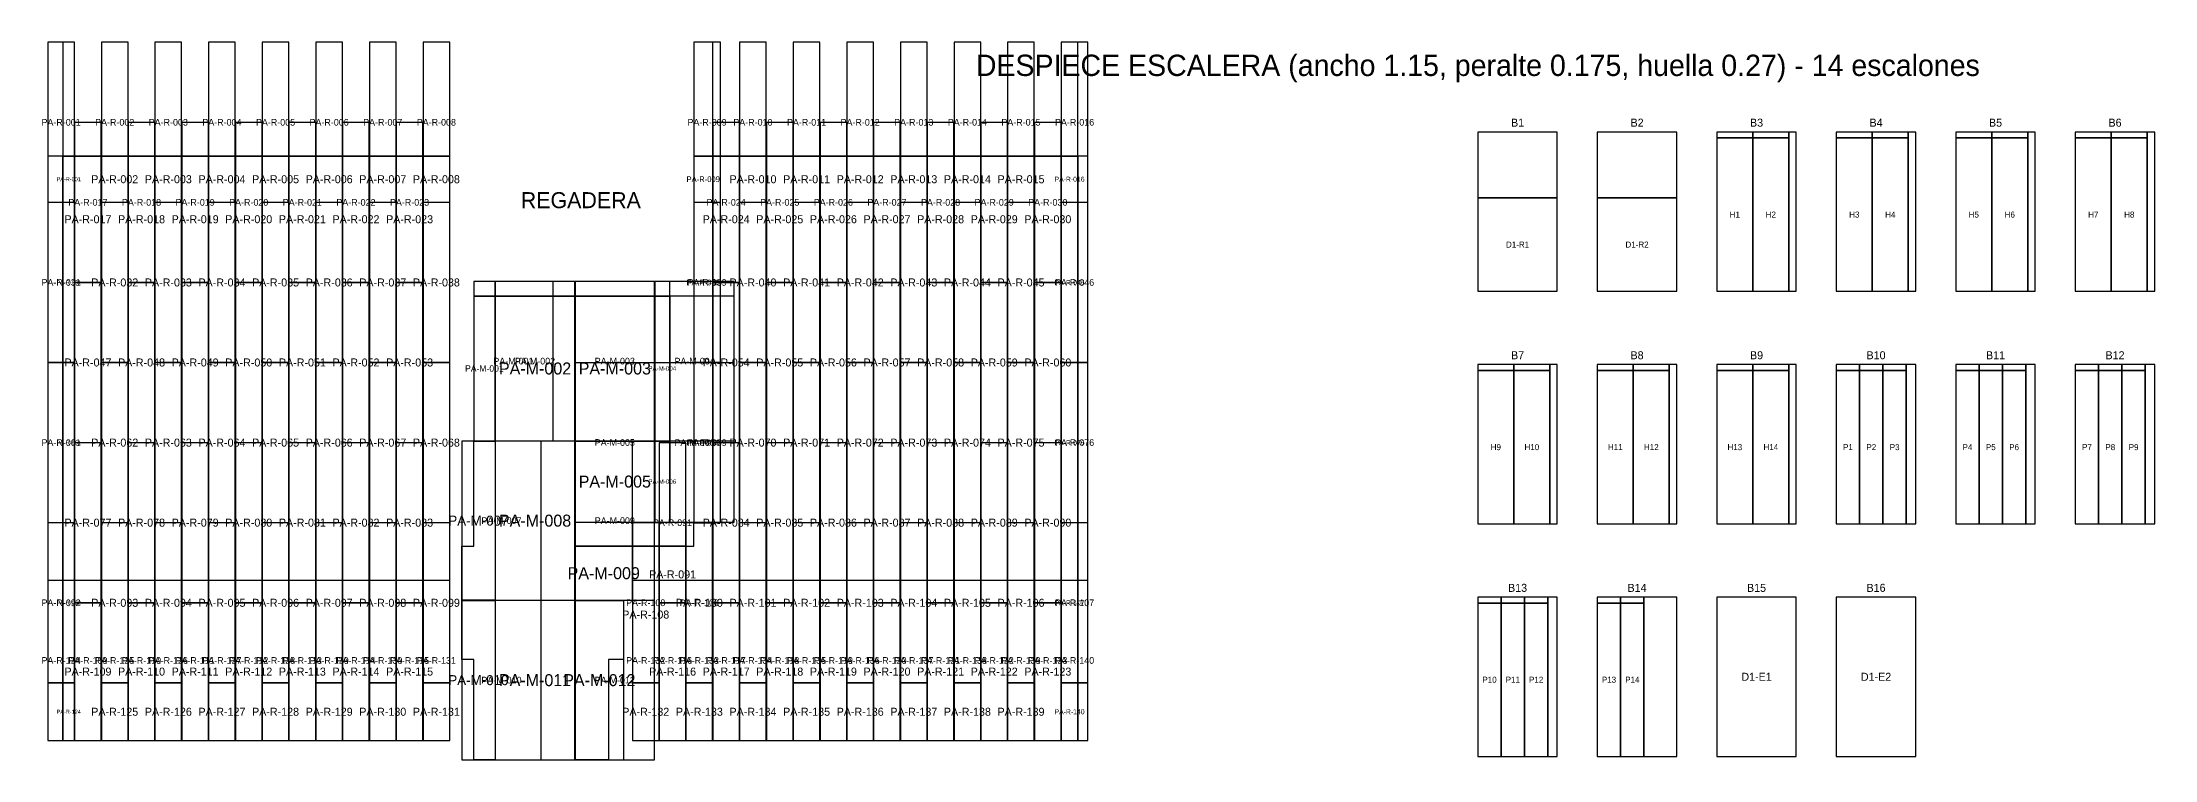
# Model space of a CAD drawing. Header units: metres. Extents: x 315 to 341.7, y -151.2 to -120.
# Drawn here: x 325.85 to 341.69, y -125.41 to -120.03 of the extents above; entities that cross this region are included whole.
import ezdxf
from ezdxf.enums import TextEntityAlignment as Align

# ---------------------------------------------------------------- set-up
doc = ezdxf.new("R2010")
doc.units = ezdxf.units.M
for name, color, linetype in [('CORTE-RECORTE', 3, 'Continuous'), ('CORTE-SOBRANTE', 2, 'Continuous'), ('CORTE-TEXTO', 5, 'Continuous'), ('CORTE-TILE', 7, 'Continuous'), ('ETIQUETAS', 7, 'Continuous'), ('PISO-MORET', 30, 'Continuous'), ('PISO-ROYAL-WALNUT', 4, 'Continuous'), ('REGADERA-MALLA-MURO', 1, 'Continuous'), ('SOBRANTES-MAPA', 6, 'Continuous'), ('SOBRANTES-RECORTE', 2, 'Continuous'), ('SOBRANTES-TEXTO', 6, 'Continuous')]:
    doc.layers.add(name, color=color, linetype=linetype)

msp = doc.modelspace()

# ---------------------------------------------------------------- linework, layer by layer
at = {"layer": 'CORTE-RECORTE'}
for points in [[(338.4085, -121.8929), (338.6785, -121.8929), (338.6785, -120.7429), (338.4085, -120.7429)], [(338.6785, -121.8929), (338.9485, -121.8929), (338.9485, -120.7429), (338.6785, -120.7429)], [(339.3045, -121.8929), (339.5745, -121.8929), (339.5745, -120.7429), (339.3045, -120.7429)], [(339.5745, -121.8929), (339.8445, -121.8929), (339.8445, -120.7429), (339.5745, -120.7429)], [(340.2005, -121.8929), (340.4705, -121.8929), (340.4705, -120.7429), (340.2005, -120.7429)], [(340.4705, -121.8929), (340.7405, -121.8929), (340.7405, -120.7429), (340.4705, -120.7429)], [(341.0965, -121.8929), (341.3665, -121.8929), (341.3665, -120.7429), (341.0965, -120.7429)], [(341.3665, -121.8929), (341.6365, -121.8929), (341.6365, -120.7429), (341.3665, -120.7429)], [(336.6165, -121.8929), (337.2125, -121.8929), (337.2125, -121.1929), (336.6165, -121.1929)], [(337.5125, -121.8929), (338.1085, -121.8929), (338.1085, -121.1929), (337.5125, -121.1929)], [(336.6165, -123.6369), (336.8865, -123.6369), (336.8865, -122.4869), (336.6165, -122.4869)], [(336.8865, -123.6369), (337.1565, -123.6369), (337.1565, -122.4869), (336.8865, -122.4869)], [(337.5125, -123.6369), (337.7825, -123.6369), (337.7825, -122.4869), (337.5125, -122.4869)], [(337.7825, -123.6369), (338.0525, -123.6369), (338.0525, -122.4869), (337.7825, -122.4869)], [(338.4085, -123.6369), (338.6785, -123.6369), (338.6785, -122.4869), (338.4085, -122.4869)], [(338.6785, -123.6369), (338.9485, -123.6369), (338.9485, -122.4869), (338.6785, -122.4869)], [(339.3045, -123.6369), (339.4795, -123.6369), (339.4795, -122.4869), (339.3045, -122.4869)], [(339.4795, -123.6369), (339.6545, -123.6369), (339.6545, -122.4869), (339.4795, -122.4869)], [(339.6545, -123.6369), (339.8295, -123.6369), (339.8295, -122.4869), (339.6545, -122.4869)], [(340.2005, -123.6369), (340.3755, -123.6369), (340.3755, -122.4869), (340.2005, -122.4869)], [(340.3755, -123.6369), (340.5505, -123.6369), (340.5505, -122.4869), (340.3755, -122.4869)], [(340.5505, -123.6369), (340.7255, -123.6369), (340.7255, -122.4869), (340.5505, -122.4869)], [(341.0965, -123.6369), (341.2715, -123.6369), (341.2715, -122.4869), (341.0965, -122.4869)], [(341.2715, -123.6369), (341.4465, -123.6369), (341.4465, -122.4869), (341.2715, -122.4869)], [(341.4465, -123.6369), (341.6215, -123.6369), (341.6215, -122.4869), (341.4465, -122.4869)], [(336.6165, -125.3809), (336.7915, -125.3809), (336.7915, -124.2309), (336.6165, -124.2309)], [(336.7915, -125.3809), (336.9665, -125.3809), (336.9665, -124.2309), (336.7915, -124.2309)], [(336.9665, -125.3809), (337.1415, -125.3809), (337.1415, -124.2309), (336.9665, -124.2309)], [(337.5125, -125.3809), (337.6875, -125.3809), (337.6875, -124.2309), (337.5125, -124.2309)], [(337.6875, -125.3809), (337.8625, -125.3809), (337.8625, -124.2309), (337.6875, -124.2309)]]:
    msp.add_lwpolyline(points, close=True, dxfattribs=at)
at = {"layer": 'CORTE-SOBRANTE'}
for points in [[(336.6165, -121.1929), (337.2125, -121.1929), (337.2125, -120.6989), (336.6165, -120.6989)], [(337.5125, -121.1929), (338.1085, -121.1929), (338.1085, -120.6989), (337.5125, -120.6989)], [(338.4085, -120.7429), (338.6785, -120.7429), (338.6785, -120.6989), (338.4085, -120.6989)], [(338.6785, -120.7429), (338.9485, -120.7429), (338.9485, -120.6989), (338.6785, -120.6989)], [(338.9485, -121.8929), (339.0045, -121.8929), (339.0045, -120.6989), (338.9485, -120.6989)], [(339.3045, -120.7429), (339.5745, -120.7429), (339.5745, -120.6989), (339.3045, -120.6989)], [(339.5745, -120.7429), (339.8445, -120.7429), (339.8445, -120.6989), (339.5745, -120.6989)], [(339.8445, -121.8929), (339.9005, -121.8929), (339.9005, -120.6989), (339.8445, -120.6989)], [(340.2005, -120.7429), (340.4705, -120.7429), (340.4705, -120.6989), (340.2005, -120.6989)], [(340.4705, -120.7429), (340.7405, -120.7429), (340.7405, -120.6989), (340.4705, -120.6989)], [(340.7405, -121.8929), (340.7965, -121.8929), (340.7965, -120.6989), (340.7405, -120.6989)], [(341.0965, -120.7429), (341.3665, -120.7429), (341.3665, -120.6989), (341.0965, -120.6989)], [(341.3665, -120.7429), (341.6365, -120.7429), (341.6365, -120.6989), (341.3665, -120.6989)], [(341.6365, -121.8929), (341.6925, -121.8929), (341.6925, -120.6989), (341.6365, -120.6989)], [(336.6165, -122.4869), (336.8865, -122.4869), (336.8865, -122.4429), (336.6165, -122.4429)], [(336.8865, -122.4869), (337.1565, -122.4869), (337.1565, -122.4429), (336.8865, -122.4429)], [(337.1565, -123.6369), (337.2125, -123.6369), (337.2125, -122.4429), (337.1565, -122.4429)], [(337.5125, -122.4869), (337.7825, -122.4869), (337.7825, -122.4429), (337.5125, -122.4429)], [(337.7825, -122.4869), (338.0525, -122.4869), (338.0525, -122.4429), (337.7825, -122.4429)], [(338.0525, -123.6369), (338.1085, -123.6369), (338.1085, -122.4429), (338.0525, -122.4429)], [(338.4085, -122.4869), (338.6785, -122.4869), (338.6785, -122.4429), (338.4085, -122.4429)], [(338.6785, -122.4869), (338.9485, -122.4869), (338.9485, -122.4429), (338.6785, -122.4429)], [(338.9485, -123.6369), (339.0045, -123.6369), (339.0045, -122.4429), (338.9485, -122.4429)], [(339.3045, -122.4869), (339.4795, -122.4869), (339.4795, -122.4429), (339.3045, -122.4429)], [(339.4795, -122.4869), (339.6545, -122.4869), (339.6545, -122.4429), (339.4795, -122.4429)], [(339.6545, -122.4869), (339.8295, -122.4869), (339.8295, -122.4429), (339.6545, -122.4429)], [(339.8295, -123.6369), (339.9005, -123.6369), (339.9005, -122.4429), (339.8295, -122.4429)], [(340.2005, -122.4869), (340.3755, -122.4869), (340.3755, -122.4429), (340.2005, -122.4429)], [(340.3755, -122.4869), (340.5505, -122.4869), (340.5505, -122.4429), (340.3755, -122.4429)], [(340.5505, -122.4869), (340.7255, -122.4869), (340.7255, -122.4429), (340.5505, -122.4429)], [(340.7255, -123.6369), (340.7965, -123.6369), (340.7965, -122.4429), (340.7255, -122.4429)], [(341.0965, -122.4869), (341.2715, -122.4869), (341.2715, -122.4429), (341.0965, -122.4429)], [(341.2715, -122.4869), (341.4465, -122.4869), (341.4465, -122.4429), (341.2715, -122.4429)], [(341.4465, -122.4869), (341.6215, -122.4869), (341.6215, -122.4429), (341.4465, -122.4429)], [(341.6215, -123.6369), (341.6925, -123.6369), (341.6925, -122.4429), (341.6215, -122.4429)], [(336.6165, -124.2309), (336.7915, -124.2309), (336.7915, -124.1869), (336.6165, -124.1869)], [(336.7915, -124.2309), (336.9665, -124.2309), (336.9665, -124.1869), (336.7915, -124.1869)], [(336.9665, -124.2309), (337.1415, -124.2309), (337.1415, -124.1869), (336.9665, -124.1869)], [(337.1415, -125.3809), (337.2125, -125.3809), (337.2125, -124.1869), (337.1415, -124.1869)], [(337.5125, -124.2309), (337.6875, -124.2309), (337.6875, -124.1869), (337.5125, -124.1869)], [(337.6875, -124.2309), (337.8625, -124.2309), (337.8625, -124.1869), (337.6875, -124.1869)], [(337.8625, -125.3809), (338.1085, -125.3809), (338.1085, -124.1869), (337.8625, -124.1869)]]:
    msp.add_lwpolyline(points, close=True, dxfattribs=at)
at = {"layer": 'CORTE-TILE'}
for points in [[(336.6165, -121.8929), (337.2125, -121.8929), (337.2125, -120.6989), (336.6165, -120.6989)], [(337.5125, -121.8929), (338.1085, -121.8929), (338.1085, -120.6989), (337.5125, -120.6989)], [(338.4085, -121.8929), (339.0045, -121.8929), (339.0045, -120.6989), (338.4085, -120.6989)], [(339.3045, -121.8929), (339.9005, -121.8929), (339.9005, -120.6989), (339.3045, -120.6989)], [(340.2005, -121.8929), (340.7965, -121.8929), (340.7965, -120.6989), (340.2005, -120.6989)], [(341.0965, -121.8929), (341.6925, -121.8929), (341.6925, -120.6989), (341.0965, -120.6989)], [(336.6165, -123.6369), (337.2125, -123.6369), (337.2125, -122.4429), (336.6165, -122.4429)], [(337.5125, -123.6369), (338.1085, -123.6369), (338.1085, -122.4429), (337.5125, -122.4429)], [(338.4085, -123.6369), (339.0045, -123.6369), (339.0045, -122.4429), (338.4085, -122.4429)], [(339.3045, -123.6369), (339.9005, -123.6369), (339.9005, -122.4429), (339.3045, -122.4429)], [(340.2005, -123.6369), (340.7965, -123.6369), (340.7965, -122.4429), (340.2005, -122.4429)], [(341.0965, -123.6369), (341.6925, -123.6369), (341.6925, -122.4429), (341.0965, -122.4429)], [(336.6165, -125.3809), (337.2125, -125.3809), (337.2125, -124.1869), (336.6165, -124.1869)], [(337.5125, -125.3809), (338.1085, -125.3809), (338.1085, -124.1869), (337.5125, -124.1869)], [(338.4085, -125.3809), (339.0045, -125.3809), (339.0045, -124.1869), (338.4085, -124.1869)], [(339.3045, -125.3809), (339.9005, -125.3809), (339.9005, -124.1869), (339.3045, -124.1869)]]:
    msp.add_lwpolyline(points, close=True, dxfattribs=at)
at = {"layer": 'PISO-MORET'}
for points in [[(329.0868, -123.0139), (329.2469, -123.0139), (329.2469, -121.9297), (329.0868, -121.9297)], [(329.2489, -123.0139), (329.8449, -123.0139), (329.8449, -121.9297), (329.2489, -121.9297)], [(329.8469, -123.0139), (330.4429, -123.0139), (330.4429, -121.9297), (329.8469, -121.9297)], [(330.4449, -123.0139), (330.5567, -123.0139), (330.5567, -121.9297), (330.4449, -121.9297)], [(329.2469, -123.0159), (329.2469, -124.2099), (328.9971, -124.2099), (328.9971, -123.8045), (329.0868, -123.8045), (329.0868, -123.0159)], [(329.2489, -124.2099), (329.8449, -124.2099), (329.8449, -123.0159), (329.2489, -123.0159)], [(329.847, -123.624), (330.443, -123.624), (330.443, -123.016), (329.847, -123.016)], [(330.4449, -123.6245), (330.5567, -123.6245), (330.5567, -123.0159), (330.4449, -123.0159)], [(329.847, -124.21), (330.277, -124.21), (330.277, -123.804), (329.847, -123.804)], [(328.9971, -124.2119), (329.2469, -124.2119), (329.2469, -125.4059), (329.0868, -125.4059), (329.0868, -124.6544), (328.9971, -124.6544)], [(329.2489, -125.4059), (329.8449, -125.4059), (329.8449, -124.2119), (329.2489, -124.2119)], [(329.8469, -125.4059), (329.8469, -124.2119), (330.2106, -124.2119), (330.2106, -124.6544), (330.0967, -124.6544), (330.0967, -125.2744), (330.0967, -125.4059)]]:
    msp.add_lwpolyline(points, close=True, dxfattribs=at)
at = {"layer": 'PISO-ROYAL-WALNUT'}
for points in [[(326.007, -121.2259), (326.0928, -121.2259), (326.0928, -120.8797), (326.007, -120.8797)], [(326.0938, -121.8264), (326.2938, -121.8264), (326.2938, -120.8797), (326.0938, -120.8797)], [(326.2948, -121.2259), (326.4948, -121.2259), (326.4948, -120.8797), (326.2948, -120.8797)], [(326.4958, -121.8264), (326.6958, -121.8264), (326.6958, -120.8797), (326.4958, -120.8797)], [(326.6968, -121.2259), (326.8968, -121.2259), (326.8968, -120.8797), (326.6968, -120.8797)], [(326.8978, -121.8264), (327.0978, -121.8264), (327.0978, -120.8797), (326.8978, -120.8797)], [(327.0988, -121.2259), (327.2988, -121.2259), (327.2988, -120.8797), (327.0988, -120.8797)], [(327.2998, -121.8264), (327.4998, -121.8264), (327.4998, -120.8797), (327.2998, -120.8797)], [(327.5008, -121.2259), (327.7008, -121.2259), (327.7008, -120.8797), (327.5008, -120.8797)], [(327.7018, -121.8264), (327.9018, -121.8264), (327.9018, -120.8797), (327.7018, -120.8797)], [(327.9028, -121.2259), (328.1028, -121.2259), (328.1028, -120.8797), (327.9028, -120.8797)], [(328.1038, -121.8264), (328.3038, -121.8264), (328.3038, -120.8797), (328.1038, -120.8797)], [(328.3048, -121.2259), (328.5048, -121.2259), (328.5048, -120.8797), (328.3048, -120.8797)], [(328.5058, -121.8264), (328.7058, -121.8264), (328.7058, -120.8797), (328.5058, -120.8797)], [(328.7068, -121.2259), (328.9068, -121.2259), (328.9068, -120.8797), (328.7068, -120.8797)], [(330.7367, -121.2259), (330.8788, -121.2259), (330.8788, -120.8797), (330.7367, -120.8797)], [(330.8797, -121.8264), (331.0797, -121.8264), (331.0797, -120.8797), (330.8797, -120.8797)], [(331.0807, -121.2259), (331.2807, -121.2259), (331.2807, -120.8797), (331.0807, -120.8797)], [(331.2817, -121.8264), (331.4817, -121.8264), (331.4817, -120.8797), (331.2817, -120.8797)], [(331.4827, -121.2259), (331.6827, -121.2259), (331.6827, -120.8797), (331.4827, -120.8797)], [(331.6837, -121.8264), (331.8837, -121.8264), (331.8837, -120.8797), (331.6837, -120.8797)], [(331.8847, -121.2259), (332.0847, -121.2259), (332.0847, -120.8797), (331.8847, -120.8797)], [(332.0857, -121.8264), (332.2857, -121.8264), (332.2857, -120.8797), (332.0857, -120.8797)], [(332.2867, -121.2259), (332.4867, -121.2259), (332.4867, -120.8797), (332.2867, -120.8797)], [(332.4877, -121.8264), (332.6877, -121.8264), (332.6877, -120.8797), (332.4877, -120.8797)], [(332.6887, -121.2259), (332.8887, -121.2259), (332.8887, -120.8797), (332.6887, -120.8797)], [(332.8897, -121.8264), (333.0897, -121.8264), (333.0897, -120.8797), (332.8897, -120.8797)], [(333.0907, -121.2259), (333.2907, -121.2259), (333.2907, -120.8797), (333.0907, -120.8797)], [(333.2917, -121.8264), (333.4917, -121.8264), (333.4917, -120.8797), (333.2917, -120.8797)], [(333.4927, -121.2259), (333.6164, -121.2259), (333.6164, -120.8797), (333.4927, -120.8797)], [(326.007, -122.4269), (326.0928, -122.4269), (326.0928, -121.2269), (326.007, -121.2269)], [(326.2948, -122.4269), (326.4948, -122.4269), (326.4948, -121.2269), (326.2948, -121.2269)], [(326.6968, -122.4269), (326.8968, -122.4269), (326.8968, -121.2269), (326.6968, -121.2269)], [(327.0988, -122.4269), (327.2988, -122.4269), (327.2988, -121.2269), (327.0988, -121.2269)], [(327.5008, -122.4269), (327.7008, -122.4269), (327.7008, -121.2269), (327.5008, -121.2269)], [(327.9028, -122.4269), (328.1028, -122.4269), (328.1028, -121.2269), (327.9028, -121.2269)], [(328.3048, -122.4269), (328.5048, -122.4269), (328.5048, -121.2269), (328.3048, -121.2269)], [(328.7068, -122.4269), (328.9068, -122.4269), (328.9068, -121.2269), (328.7068, -121.2269)], [(330.7367, -122.4269), (330.8788, -122.4269), (330.8788, -121.2269), (330.7367, -121.2269)], [(331.0807, -122.4269), (331.2807, -122.4269), (331.2807, -121.2269), (331.0807, -121.2269)], [(331.4827, -122.4269), (331.6827, -122.4269), (331.6827, -121.2269), (331.4827, -121.2269)], [(331.8847, -122.4269), (332.0847, -122.4269), (332.0847, -121.2269), (331.8847, -121.2269)], [(332.2867, -122.4269), (332.4867, -122.4269), (332.4867, -121.2269), (332.2867, -121.2269)], [(332.6887, -122.4269), (332.8887, -122.4269), (332.8887, -121.2269), (332.6887, -121.2269)], [(333.0907, -122.4269), (333.2907, -122.4269), (333.2907, -121.2269), (333.0907, -121.2269)], [(333.4927, -122.4269), (333.6164, -122.4269), (333.6164, -121.2269), (333.4927, -121.2269)], [(326.0938, -123.0274), (326.2938, -123.0274), (326.2938, -121.8274), (326.0938, -121.8274)], [(326.4958, -123.0274), (326.6958, -123.0274), (326.6958, -121.8274), (326.4958, -121.8274)], [(326.8978, -123.0274), (327.0978, -123.0274), (327.0978, -121.8274), (326.8978, -121.8274)], [(327.2998, -123.0274), (327.4998, -123.0274), (327.4998, -121.8274), (327.2998, -121.8274)], [(327.7018, -123.0274), (327.9018, -123.0274), (327.9018, -121.8274), (327.7018, -121.8274)], [(328.1038, -123.0274), (328.3038, -123.0274), (328.3038, -121.8274), (328.1038, -121.8274)], [(328.5058, -123.0274), (328.7058, -123.0274), (328.7058, -121.8274), (328.5058, -121.8274)], [(330.8797, -123.0274), (331.0797, -123.0274), (331.0797, -121.8274), (330.8797, -121.8274)], [(331.2817, -123.0274), (331.4817, -123.0274), (331.4817, -121.8274), (331.2817, -121.8274)], [(331.6837, -123.0274), (331.8837, -123.0274), (331.8837, -121.8274), (331.6837, -121.8274)], [(332.0857, -123.0274), (332.2857, -123.0274), (332.2857, -121.8274), (332.0857, -121.8274)], [(332.4877, -123.0274), (332.6877, -123.0274), (332.6877, -121.8274), (332.4877, -121.8274)], [(332.8897, -123.0274), (333.0897, -123.0274), (333.0897, -121.8274), (332.8897, -121.8274)], [(333.2917, -123.0274), (333.4917, -123.0274), (333.4917, -121.8274), (333.2917, -121.8274)], [(326.007, -123.6279), (326.0928, -123.6279), (326.0928, -122.4279), (326.007, -122.4279)], [(326.2948, -123.6279), (326.4948, -123.6279), (326.4948, -122.4279), (326.2948, -122.4279)], [(326.6968, -123.6279), (326.8968, -123.6279), (326.8968, -122.4279), (326.6968, -122.4279)], [(327.0988, -123.6279), (327.2988, -123.6279), (327.2988, -122.4279), (327.0988, -122.4279)], [(327.5008, -123.6279), (327.7008, -123.6279), (327.7008, -122.4279), (327.5008, -122.4279)], [(327.9028, -123.6279), (328.1028, -123.6279), (328.1028, -122.4279), (327.9028, -122.4279)], [(328.3048, -123.6279), (328.5048, -123.6279), (328.5048, -122.4279), (328.3048, -122.4279)], [(328.7068, -123.6279), (328.9068, -123.6279), (328.9068, -122.4279), (328.7068, -122.4279)], [(330.7367, -123.6279), (330.8788, -123.6279), (330.8788, -122.4279), (330.7367, -122.4279)], [(331.0807, -123.6279), (331.2807, -123.6279), (331.2807, -122.4279), (331.0807, -122.4279)], [(331.4827, -123.6279), (331.6827, -123.6279), (331.6827, -122.4279), (331.4827, -122.4279)], [(331.8847, -123.6279), (332.0847, -123.6279), (332.0847, -122.4279), (331.8847, -122.4279)], [(332.2867, -123.6279), (332.4867, -123.6279), (332.4867, -122.4279), (332.2867, -122.4279)], [(332.6887, -123.6279), (332.8887, -123.6279), (332.8887, -122.4279), (332.6887, -122.4279)], [(333.0907, -123.6279), (333.2907, -123.6279), (333.2907, -122.4279), (333.0907, -122.4279)], [(333.4927, -123.6279), (333.6164, -123.6279), (333.6164, -122.4279), (333.4927, -122.4279)], [(326.0938, -124.2284), (326.2938, -124.2284), (326.2938, -123.0284), (326.0938, -123.0284)], [(326.4958, -124.2284), (326.6958, -124.2284), (326.6958, -123.0284), (326.4958, -123.0284)], [(326.8978, -124.2284), (327.0978, -124.2284), (327.0978, -123.0284), (326.8978, -123.0284)], [(327.2998, -124.2284), (327.4998, -124.2284), (327.4998, -123.0284), (327.2998, -123.0284)], [(327.7018, -124.2284), (327.9018, -124.2284), (327.9018, -123.0284), (327.7018, -123.0284)], [(328.1038, -124.2284), (328.3038, -124.2284), (328.3038, -123.0284), (328.1038, -123.0284)], [(328.5058, -124.2284), (328.7058, -124.2284), (328.7058, -123.0284), (328.5058, -123.0284)], [(330.8797, -124.2284), (331.0797, -124.2284), (331.0797, -123.0284), (330.8797, -123.0284)], [(331.2817, -124.2284), (331.4817, -124.2284), (331.4817, -123.0284), (331.2817, -123.0284)], [(331.6837, -124.2284), (331.8837, -124.2284), (331.8837, -123.0284), (331.6837, -123.0284)], [(332.0857, -124.2284), (332.2857, -124.2284), (332.2857, -123.0284), (332.0857, -123.0284)], [(332.4877, -124.2284), (332.6877, -124.2284), (332.6877, -123.0284), (332.4877, -123.0284)], [(332.8897, -124.2284), (333.0897, -124.2284), (333.0897, -123.0284), (332.8897, -123.0284)], [(333.2917, -124.2284), (333.4917, -124.2284), (333.4917, -123.0284), (333.2917, -123.0284)], [(326.007, -124.8289), (326.0928, -124.8289), (326.0928, -123.6289), (326.007, -123.6289)], [(326.2948, -124.8289), (326.4948, -124.8289), (326.4948, -123.6289), (326.2948, -123.6289)], [(326.6968, -124.8289), (326.8968, -124.8289), (326.8968, -123.6289), (326.6968, -123.6289)], [(327.0988, -124.8289), (327.2988, -124.8289), (327.2988, -123.6289), (327.0988, -123.6289)], [(327.5008, -124.8289), (327.7008, -124.8289), (327.7008, -123.6289), (327.5008, -123.6289)], [(327.9028, -124.8289), (328.1028, -124.8289), (328.1028, -123.6289), (327.9028, -123.6289)], [(328.3048, -124.8289), (328.5048, -124.8289), (328.5048, -123.6289), (328.3048, -123.6289)], [(328.7068, -124.8289), (328.9068, -124.8289), (328.9068, -123.6289), (328.7068, -123.6289)], [(330.8787, -123.6289), (330.8787, -124.8289), (330.6787, -124.8289), (330.6787, -123.8045), (330.7367, -123.8045), (330.7367, -123.6289)], [(331.0807, -124.8289), (331.2807, -124.8289), (331.2807, -123.6289), (331.0807, -123.6289)], [(331.4827, -124.8289), (331.6827, -124.8289), (331.6827, -123.6289), (331.4827, -123.6289)], [(331.8847, -124.8289), (332.0847, -124.8289), (332.0847, -123.6289), (331.8847, -123.6289)], [(332.2867, -124.8289), (332.4867, -124.8289), (332.4867, -123.6289), (332.2867, -123.6289)], [(332.6887, -124.8289), (332.8887, -124.8289), (332.8887, -123.6289), (332.6887, -123.6289)], [(333.0907, -124.8289), (333.2907, -124.8289), (333.2907, -123.6289), (333.0907, -123.6289)], [(333.4927, -124.8289), (333.6164, -124.8289), (333.6164, -123.6289), (333.4927, -123.6289)], [(330.2767, -124.8289), (330.4767, -124.8289), (330.4767, -123.8044), (330.2767, -123.8044)], [(330.4777, -124.2284), (330.6777, -124.2284), (330.6777, -123.8044), (330.4777, -123.8044)], [(326.0938, -125.2615), (326.2938, -125.2615), (326.2938, -124.2295), (326.0938, -124.2295)], [(326.4958, -125.2615), (326.6958, -125.2615), (326.6958, -124.2295), (326.4958, -124.2295)], [(326.8978, -125.2615), (327.0978, -125.2615), (327.0978, -124.2295), (326.8978, -124.2295)], [(327.2998, -125.2615), (327.4998, -125.2615), (327.4998, -124.2295), (327.2998, -124.2295)], [(327.7018, -125.2615), (327.9018, -125.2615), (327.9018, -124.2295), (327.7018, -124.2295)], [(328.1038, -125.2615), (328.3038, -125.2615), (328.3038, -124.2295), (328.1038, -124.2295)], [(328.5058, -125.2615), (328.7058, -125.2615), (328.7058, -124.2295), (328.5058, -124.2295)], [(330.4777, -125.2615), (330.6777, -125.2615), (330.6777, -124.2295), (330.4777, -124.2295)], [(330.8797, -125.2615), (331.0797, -125.2615), (331.0797, -124.2295), (330.8797, -124.2295)], [(331.2817, -125.2615), (331.4817, -125.2615), (331.4817, -124.2295), (331.2817, -124.2295)], [(331.6837, -125.2615), (331.8837, -125.2615), (331.8837, -124.2295), (331.6837, -124.2295)], [(332.0857, -125.2615), (332.2857, -125.2615), (332.2857, -124.2295), (332.0857, -124.2295)], [(332.4877, -125.2615), (332.6877, -125.2615), (332.6877, -124.2295), (332.4877, -124.2295)], [(332.8897, -125.2615), (333.0897, -125.2615), (333.0897, -124.2295), (332.8897, -124.2295)], [(333.2917, -125.2615), (333.4917, -125.2615), (333.4917, -124.2295), (333.2917, -124.2295)], [(326.007, -125.2615), (326.0928, -125.2615), (326.0928, -124.83), (326.007, -124.83)], [(326.2948, -125.2615), (326.4948, -125.2615), (326.4948, -124.83), (326.2948, -124.83)], [(326.6968, -125.2615), (326.8968, -125.2615), (326.8968, -124.83), (326.6968, -124.83)], [(327.0988, -125.2615), (327.2988, -125.2615), (327.2988, -124.83), (327.0988, -124.83)], [(327.5008, -125.2615), (327.7008, -125.2615), (327.7008, -124.83), (327.5008, -124.83)], [(327.9028, -125.2615), (328.1028, -125.2615), (328.1028, -124.83), (327.9028, -124.83)], [(328.3048, -125.2615), (328.5048, -125.2615), (328.5048, -124.83), (328.3048, -124.83)], [(328.7068, -125.2615), (328.9068, -125.2615), (328.9068, -124.83), (328.7068, -124.83)], [(330.2767, -125.2615), (330.4767, -125.2615), (330.4767, -124.83), (330.2767, -124.83)], [(330.6787, -125.2615), (330.8787, -125.2615), (330.8787, -124.83), (330.6787, -124.83)], [(331.0807, -125.2615), (331.2807, -125.2615), (331.2807, -124.83), (331.0807, -124.83)], [(331.4827, -125.2615), (331.6827, -125.2615), (331.6827, -124.83), (331.4827, -124.83)], [(331.8847, -125.2615), (332.0847, -125.2615), (332.0847, -124.83), (331.8847, -124.83)], [(332.2867, -125.2615), (332.4867, -125.2615), (332.4867, -124.83), (332.2867, -124.83)], [(332.6887, -125.2615), (332.8887, -125.2615), (332.8887, -124.83), (332.6887, -124.83)], [(333.0907, -125.2615), (333.2907, -125.2615), (333.2907, -124.83), (333.0907, -124.83)], [(333.4927, -125.2615), (333.6164, -125.2615), (333.6164, -124.83), (333.4927, -124.83)]]:
    msp.add_lwpolyline(points, close=True, dxfattribs=at)
at = {"layer": 'SOBRANTES-MAPA'}
for points in [[(325.8928, -121.2259), (326.0928, -121.2259), (326.0928, -120.0259), (325.8928, -120.0259)], [(326.2948, -121.2259), (326.4948, -121.2259), (326.4948, -120.0259), (326.2948, -120.0259)], [(326.6968, -121.2259), (326.8968, -121.2259), (326.8968, -120.0259), (326.6968, -120.0259)], [(327.0988, -121.2259), (327.2988, -121.2259), (327.2988, -120.0259), (327.0988, -120.0259)], [(327.5008, -121.2259), (327.7008, -121.2259), (327.7008, -120.0259), (327.5008, -120.0259)], [(327.9028, -121.2259), (328.1028, -121.2259), (328.1028, -120.0259), (327.9028, -120.0259)], [(328.3048, -121.2259), (328.5048, -121.2259), (328.5048, -120.0259), (328.3048, -120.0259)], [(328.7068, -121.2259), (328.9068, -121.2259), (328.9068, -120.0259), (328.7068, -120.0259)], [(330.7367, -121.2259), (330.9367, -121.2259), (330.9367, -120.0259), (330.7367, -120.0259)], [(331.0807, -121.2259), (331.2807, -121.2259), (331.2807, -120.0259), (331.0807, -120.0259)], [(331.4827, -121.2259), (331.6827, -121.2259), (331.6827, -120.0259), (331.4827, -120.0259)], [(331.8847, -121.2259), (332.0847, -121.2259), (332.0847, -120.0259), (331.8847, -120.0259)], [(332.2867, -121.2259), (332.4867, -121.2259), (332.4867, -120.0259), (332.2867, -120.0259)], [(332.6887, -121.2259), (332.8887, -121.2259), (332.8887, -120.0259), (332.6887, -120.0259)], [(333.0907, -121.2259), (333.2907, -121.2259), (333.2907, -120.0259), (333.0907, -120.0259)], [(333.4927, -121.2259), (333.6927, -121.2259), (333.6927, -120.0259), (333.4927, -120.0259)], [(326.0938, -121.8264), (326.2938, -121.8264), (326.2938, -120.6264), (326.0938, -120.6264)], [(326.4958, -121.8264), (326.6958, -121.8264), (326.6958, -120.6264), (326.4958, -120.6264)], [(326.8978, -121.8264), (327.0978, -121.8264), (327.0978, -120.6264), (326.8978, -120.6264)], [(327.2998, -121.8264), (327.4998, -121.8264), (327.4998, -120.6264), (327.2998, -120.6264)], [(327.7018, -121.8264), (327.9018, -121.8264), (327.9018, -120.6264), (327.7018, -120.6264)], [(328.1038, -121.8264), (328.3038, -121.8264), (328.3038, -120.6264), (328.1038, -120.6264)], [(328.5058, -121.8264), (328.7058, -121.8264), (328.7058, -120.6264), (328.5058, -120.6264)], [(330.8797, -121.8264), (331.0797, -121.8264), (331.0797, -120.6264), (330.8797, -120.6264)], [(331.2817, -121.8264), (331.4817, -121.8264), (331.4817, -120.6264), (331.2817, -120.6264)], [(331.6837, -121.8264), (331.8837, -121.8264), (331.8837, -120.6264), (331.6837, -120.6264)], [(332.0857, -121.8264), (332.2857, -121.8264), (332.2857, -120.6264), (332.0857, -120.6264)], [(332.4877, -121.8264), (332.6877, -121.8264), (332.6877, -120.6264), (332.4877, -120.6264)], [(332.8897, -121.8264), (333.0897, -121.8264), (333.0897, -120.6264), (332.8897, -120.6264)], [(333.2917, -121.8264), (333.4917, -121.8264), (333.4917, -120.6264), (333.2917, -120.6264)], [(325.8928, -122.4269), (326.0928, -122.4269), (326.0928, -121.2269), (325.8928, -121.2269)], [(330.7367, -122.4269), (330.9367, -122.4269), (330.9367, -121.2269), (330.7367, -121.2269)], [(333.4927, -122.4269), (333.6927, -122.4269), (333.6927, -121.2269), (333.4927, -121.2269)], [(329.0868, -123.0139), (329.6828, -123.0139), (329.6828, -121.8199), (329.0868, -121.8199)], [(329.2489, -123.0139), (329.8449, -123.0139), (329.8449, -121.8199), (329.2489, -121.8199)], [(329.8469, -123.0139), (330.4429, -123.0139), (330.4429, -121.8199), (329.8469, -121.8199)], [(330.4449, -123.0139), (331.0409, -123.0139), (331.0409, -121.8199), (330.4449, -121.8199)], [(325.8928, -123.6279), (326.0928, -123.6279), (326.0928, -122.4279), (325.8928, -122.4279)], [(329.847, -123.624), (330.443, -123.624), (330.443, -122.43), (329.847, -122.43)], [(330.4449, -123.6245), (331.0409, -123.6245), (331.0409, -122.4305), (330.4449, -122.4305)], [(330.7367, -123.6279), (330.9367, -123.6279), (330.9367, -122.4279), (330.7367, -122.4279)], [(333.4927, -123.6279), (333.6927, -123.6279), (333.6927, -122.4279), (333.4927, -122.4279)], [(328.9971, -124.2099), (329.5931, -124.2099), (329.5931, -123.0159), (328.9971, -123.0159)], [(329.847, -124.21), (330.443, -124.21), (330.443, -123.016), (329.847, -123.016)], [(330.4777, -124.2284), (330.6777, -124.2284), (330.6777, -123.0284), (330.4777, -123.0284)], [(325.8928, -124.8289), (326.0928, -124.8289), (326.0928, -123.6289), (325.8928, -123.6289)], [(330.2767, -124.8289), (330.4767, -124.8289), (330.4767, -123.6289), (330.2767, -123.6289)], [(330.6787, -124.8289), (330.8787, -124.8289), (330.8787, -123.6289), (330.6787, -123.6289)], [(333.4927, -124.8289), (333.6927, -124.8289), (333.6927, -123.6289), (333.4927, -123.6289)], [(325.8928, -125.2615), (326.0928, -125.2615), (326.0928, -124.0615), (325.8928, -124.0615)], [(326.0938, -125.2615), (326.2938, -125.2615), (326.2938, -124.0615), (326.0938, -124.0615)], [(326.2948, -125.2615), (326.4948, -125.2615), (326.4948, -124.0615), (326.2948, -124.0615)], [(326.4958, -125.2615), (326.6958, -125.2615), (326.6958, -124.0615), (326.4958, -124.0615)], [(326.6968, -125.2615), (326.8968, -125.2615), (326.8968, -124.0615), (326.6968, -124.0615)], [(326.8978, -125.2615), (327.0978, -125.2615), (327.0978, -124.0615), (326.8978, -124.0615)], [(327.0988, -125.2615), (327.2988, -125.2615), (327.2988, -124.0615), (327.0988, -124.0615)], [(327.2998, -125.2615), (327.4998, -125.2615), (327.4998, -124.0615), (327.2998, -124.0615)], [(327.5008, -125.2615), (327.7008, -125.2615), (327.7008, -124.0615), (327.5008, -124.0615)], [(327.7018, -125.2615), (327.9018, -125.2615), (327.9018, -124.0615), (327.7018, -124.0615)], [(327.9028, -125.2615), (328.1028, -125.2615), (328.1028, -124.0615), (327.9028, -124.0615)], [(328.1038, -125.2615), (328.3038, -125.2615), (328.3038, -124.0615), (328.1038, -124.0615)], [(328.3048, -125.2615), (328.5048, -125.2615), (328.5048, -124.0615), (328.3048, -124.0615)], [(328.5058, -125.2615), (328.7058, -125.2615), (328.7058, -124.0615), (328.5058, -124.0615)], [(328.7068, -125.2615), (328.9068, -125.2615), (328.9068, -124.0615), (328.7068, -124.0615)], [(330.2767, -125.2615), (330.4767, -125.2615), (330.4767, -124.0615), (330.2767, -124.0615)], [(330.4777, -125.2615), (330.6777, -125.2615), (330.6777, -124.0615), (330.4777, -124.0615)], [(330.6787, -125.2615), (330.8787, -125.2615), (330.8787, -124.0615), (330.6787, -124.0615)], [(330.8797, -125.2615), (331.0797, -125.2615), (331.0797, -124.0615), (330.8797, -124.0615)], [(331.0807, -125.2615), (331.2807, -125.2615), (331.2807, -124.0615), (331.0807, -124.0615)], [(331.2817, -125.2615), (331.4817, -125.2615), (331.4817, -124.0615), (331.2817, -124.0615)], [(331.4827, -125.2615), (331.6827, -125.2615), (331.6827, -124.0615), (331.4827, -124.0615)], [(331.6837, -125.2615), (331.8837, -125.2615), (331.8837, -124.0615), (331.6837, -124.0615)], [(331.8847, -125.2615), (332.0847, -125.2615), (332.0847, -124.0615), (331.8847, -124.0615)], [(332.0857, -125.2615), (332.2857, -125.2615), (332.2857, -124.0615), (332.0857, -124.0615)], [(332.2867, -125.2615), (332.4867, -125.2615), (332.4867, -124.0615), (332.2867, -124.0615)], [(332.4877, -125.2615), (332.6877, -125.2615), (332.6877, -124.0615), (332.4877, -124.0615)], [(332.6887, -125.2615), (332.8887, -125.2615), (332.8887, -124.0615), (332.6887, -124.0615)], [(332.8897, -125.2615), (333.0897, -125.2615), (333.0897, -124.0615), (332.8897, -124.0615)], [(333.0907, -125.2615), (333.2907, -125.2615), (333.2907, -124.0615), (333.0907, -124.0615)], [(333.2917, -125.2615), (333.4917, -125.2615), (333.4917, -124.0615), (333.2917, -124.0615)], [(333.4927, -125.2615), (333.6927, -125.2615), (333.6927, -124.0615), (333.4927, -124.0615)], [(328.9971, -125.4059), (329.5931, -125.4059), (329.5931, -124.2119), (328.9971, -124.2119)], [(329.8469, -125.4059), (330.4429, -125.4059), (330.4429, -124.2119), (329.8469, -124.2119)]]:
    msp.add_lwpolyline(points, close=True, dxfattribs=at)
at = {"layer": 'SOBRANTES-RECORTE'}
for points in [[(326.007, -120.8797), (326.0928, -120.8797), (326.0928, -120.0259), (326.007, -120.0259)], [(326.2948, -120.8797), (326.4948, -120.8797), (326.4948, -120.0259), (326.2948, -120.0259)], [(326.6968, -120.8797), (326.8968, -120.8797), (326.8968, -120.0259), (326.6968, -120.0259)], [(327.0988, -120.8797), (327.2988, -120.8797), (327.2988, -120.0259), (327.0988, -120.0259)], [(327.5008, -120.8797), (327.7008, -120.8797), (327.7008, -120.0259), (327.5008, -120.0259)], [(327.9028, -120.8797), (328.1028, -120.8797), (328.1028, -120.0259), (327.9028, -120.0259)], [(328.3048, -120.8797), (328.5048, -120.8797), (328.5048, -120.0259), (328.3048, -120.0259)], [(328.7068, -120.8797), (328.9068, -120.8797), (328.9068, -120.0259), (328.7068, -120.0259)], [(330.7367, -120.8797), (330.8788, -120.8797), (330.8788, -120.0259), (330.7367, -120.0259)], [(331.0807, -120.8797), (331.2807, -120.8797), (331.2807, -120.0259), (331.0807, -120.0259)], [(331.4827, -120.8797), (331.6827, -120.8797), (331.6827, -120.0259), (331.4827, -120.0259)], [(331.8847, -120.8797), (332.0847, -120.8797), (332.0847, -120.0259), (331.8847, -120.0259)], [(332.2867, -120.8797), (332.4867, -120.8797), (332.4867, -120.0259), (332.2867, -120.0259)], [(332.6887, -120.8797), (332.8887, -120.8797), (332.8887, -120.0259), (332.6887, -120.0259)], [(333.0907, -120.8797), (333.2907, -120.8797), (333.2907, -120.0259), (333.0907, -120.0259)], [(333.4927, -120.8797), (333.6164, -120.8797), (333.6164, -120.0259), (333.4927, -120.0259)], [(326.0938, -120.8797), (326.2938, -120.8797), (326.2938, -120.6264), (326.0938, -120.6264)], [(326.4958, -120.8797), (326.6958, -120.8797), (326.6958, -120.6264), (326.4958, -120.6264)], [(326.8978, -120.8797), (327.0978, -120.8797), (327.0978, -120.6264), (326.8978, -120.6264)], [(327.2998, -120.8797), (327.4998, -120.8797), (327.4998, -120.6264), (327.2998, -120.6264)], [(327.7018, -120.8797), (327.9018, -120.8797), (327.9018, -120.6264), (327.7018, -120.6264)], [(328.1038, -120.8797), (328.3038, -120.8797), (328.3038, -120.6264), (328.1038, -120.6264)], [(328.5058, -120.8797), (328.7058, -120.8797), (328.7058, -120.6264), (328.5058, -120.6264)], [(330.8797, -120.8797), (331.0797, -120.8797), (331.0797, -120.6264), (330.8797, -120.6264)], [(331.2817, -120.8797), (331.4817, -120.8797), (331.4817, -120.6264), (331.2817, -120.6264)], [(331.6837, -120.8797), (331.8837, -120.8797), (331.8837, -120.6264), (331.6837, -120.6264)], [(332.0857, -120.8797), (332.2857, -120.8797), (332.2857, -120.6264), (332.0857, -120.6264)], [(332.4877, -120.8797), (332.6877, -120.8797), (332.6877, -120.6264), (332.4877, -120.6264)], [(332.8897, -120.8797), (333.0897, -120.8797), (333.0897, -120.6264), (332.8897, -120.6264)], [(333.2917, -120.8797), (333.4917, -120.8797), (333.4917, -120.6264), (333.2917, -120.6264)], [(325.8928, -121.2259), (326.007, -121.2259), (326.007, -120.8797), (325.8928, -120.8797)], [(330.8788, -121.2259), (330.9367, -121.2259), (330.9367, -120.8797), (330.8788, -120.8797)], [(333.6164, -121.2259), (333.6927, -121.2259), (333.6927, -120.8797), (333.6164, -120.8797)], [(325.8928, -122.4269), (326.007, -122.4269), (326.007, -121.2269), (325.8928, -121.2269)], [(330.8788, -122.4269), (330.9367, -122.4269), (330.9367, -121.2269), (330.8788, -121.2269)], [(333.6164, -122.4269), (333.6927, -122.4269), (333.6927, -121.2269), (333.6164, -121.2269)], [(329.0868, -121.9297), (329.2469, -121.9297), (329.2469, -121.8199), (329.0868, -121.8199)], [(329.2469, -123.0139), (329.6828, -123.0139), (329.6828, -121.9297), (329.2469, -121.9297)], [(329.2489, -121.9297), (329.8449, -121.9297), (329.8449, -121.8199), (329.2489, -121.8199)], [(329.8469, -121.9297), (330.4429, -121.9297), (330.4429, -121.8199), (329.8469, -121.8199)], [(330.4449, -121.9297), (330.5567, -121.9297), (330.5567, -121.8199), (330.4449, -121.8199)], [(330.5567, -123.0139), (331.0409, -123.0139), (331.0409, -121.9297), (330.5567, -121.9297)], [(325.8928, -123.6279), (326.007, -123.6279), (326.007, -122.4279), (325.8928, -122.4279)], [(329.847, -123.016), (330.443, -123.016), (330.443, -122.43), (329.847, -122.43)], [(330.4449, -123.0159), (330.5567, -123.0159), (330.5567, -122.4305), (330.4449, -122.4305)], [(330.8788, -123.6279), (330.9367, -123.6279), (330.9367, -122.4279), (330.8788, -122.4279)], [(333.6164, -123.6279), (333.6927, -123.6279), (333.6927, -122.4279), (333.6164, -122.4279)], [(329.2469, -124.2099), (329.5931, -124.2099), (329.5931, -123.0159), (329.2469, -123.0159)], [(329.847, -123.804), (330.277, -123.804), (330.277, -123.016), (329.847, -123.016)], [(330.4777, -123.8044), (330.6777, -123.8044), (330.6777, -123.0284), (330.4777, -123.0284)], [(330.5567, -123.6245), (331.0409, -123.6245), (331.0409, -123.0159), (330.5567, -123.0159)], [(325.8928, -124.8289), (326.007, -124.8289), (326.007, -123.6289), (325.8928, -123.6289)], [(330.2767, -123.8044), (330.4767, -123.8044), (330.4767, -123.6289), (330.2767, -123.6289)], [(333.6164, -124.8289), (333.6927, -124.8289), (333.6927, -123.6289), (333.6164, -123.6289)], [(330.277, -124.21), (330.443, -124.21), (330.443, -123.804), (330.277, -123.804)], [(326.007, -124.83), (326.0928, -124.83), (326.0928, -124.0615), (326.007, -124.0615)], [(326.0938, -124.2295), (326.2938, -124.2295), (326.2938, -124.0615), (326.0938, -124.0615)], [(326.2948, -124.83), (326.4948, -124.83), (326.4948, -124.0615), (326.2948, -124.0615)], [(326.4958, -124.2295), (326.6958, -124.2295), (326.6958, -124.0615), (326.4958, -124.0615)], [(326.6968, -124.83), (326.8968, -124.83), (326.8968, -124.0615), (326.6968, -124.0615)], [(326.8978, -124.2295), (327.0978, -124.2295), (327.0978, -124.0615), (326.8978, -124.0615)], [(327.0988, -124.83), (327.2988, -124.83), (327.2988, -124.0615), (327.0988, -124.0615)], [(327.2998, -124.2295), (327.4998, -124.2295), (327.4998, -124.0615), (327.2998, -124.0615)], [(327.5008, -124.83), (327.7008, -124.83), (327.7008, -124.0615), (327.5008, -124.0615)], [(327.7018, -124.2295), (327.9018, -124.2295), (327.9018, -124.0615), (327.7018, -124.0615)], [(327.9028, -124.83), (328.1028, -124.83), (328.1028, -124.0615), (327.9028, -124.0615)], [(328.1038, -124.2295), (328.3038, -124.2295), (328.3038, -124.0615), (328.1038, -124.0615)], [(328.3048, -124.83), (328.5048, -124.83), (328.5048, -124.0615), (328.3048, -124.0615)], [(328.5058, -124.2295), (328.7058, -124.2295), (328.7058, -124.0615), (328.5058, -124.0615)], [(328.7068, -124.83), (328.9068, -124.83), (328.9068, -124.0615), (328.7068, -124.0615)], [(330.2767, -124.83), (330.4767, -124.83), (330.4767, -124.0615), (330.2767, -124.0615)], [(330.4777, -124.2295), (330.6777, -124.2295), (330.6777, -124.0615), (330.4777, -124.0615)], [(330.6787, -124.83), (330.8787, -124.83), (330.8787, -124.0615), (330.6787, -124.0615)], [(330.8797, -124.2295), (331.0797, -124.2295), (331.0797, -124.0615), (330.8797, -124.0615)], [(331.0807, -124.83), (331.2807, -124.83), (331.2807, -124.0615), (331.0807, -124.0615)], [(331.2817, -124.2295), (331.4817, -124.2295), (331.4817, -124.0615), (331.2817, -124.0615)], [(331.4827, -124.83), (331.6827, -124.83), (331.6827, -124.0615), (331.4827, -124.0615)], [(331.6837, -124.2295), (331.8837, -124.2295), (331.8837, -124.0615), (331.6837, -124.0615)], [(331.8847, -124.83), (332.0847, -124.83), (332.0847, -124.0615), (331.8847, -124.0615)], [(332.0857, -124.2295), (332.2857, -124.2295), (332.2857, -124.0615), (332.0857, -124.0615)], [(332.2867, -124.83), (332.4867, -124.83), (332.4867, -124.0615), (332.2867, -124.0615)], [(332.4877, -124.2295), (332.6877, -124.2295), (332.6877, -124.0615), (332.4877, -124.0615)], [(332.6887, -124.83), (332.8887, -124.83), (332.8887, -124.0615), (332.6887, -124.0615)], [(332.8897, -124.2295), (333.0897, -124.2295), (333.0897, -124.0615), (332.8897, -124.0615)], [(333.0907, -124.83), (333.2907, -124.83), (333.2907, -124.0615), (333.0907, -124.0615)], [(333.2917, -124.2295), (333.4917, -124.2295), (333.4917, -124.0615), (333.2917, -124.0615)], [(333.4927, -124.83), (333.6164, -124.83), (333.6164, -124.0615), (333.4927, -124.0615)], [(329.2469, -125.4059), (329.5931, -125.4059), (329.5931, -124.2119), (329.2469, -124.2119)], [(330.2106, -125.4059), (330.4429, -125.4059), (330.4429, -124.2119), (330.2106, -124.2119)], [(325.8928, -125.2615), (326.007, -125.2615), (326.007, -124.83), (325.8928, -124.83)], [(333.6164, -125.2615), (333.6927, -125.2615), (333.6927, -124.83), (333.6164, -124.83)]]:
    msp.add_lwpolyline(points, close=True, dxfattribs=at)

# ---------------------------------------------------------------- texts
at = {"layer": 'CORTE-TEXTO'}
for s, height, p in [('DESPIECE ESCALERA (ancho 1.15, peralte 0.175, huella 0.27) - 14 escalones', 0.16, (336.6165, -120.1989)), ('B1', 0.06, (336.9145, -120.6289)), ('B2', 0.06, (337.8105, -120.6289)), ('B3', 0.06, (338.7065, -120.6289)), ('B4', 0.06, (339.6025, -120.6289)), ('B5', 0.06, (340.4985, -120.6289)), ('B6', 0.06, (341.3945, -120.6289)), ('H1', 0.045, (338.5435, -121.3179)), ('H2', 0.045, (338.8135, -121.3179)), ('H3', 0.045, (339.4395, -121.3179)), ('H4', 0.045, (339.7095, -121.3179)), ('H5', 0.045, (340.3355, -121.3179)), ('H6', 0.045, (340.6055, -121.3179)), ('H7', 0.045, (341.2315, -121.3179)), ('H8', 0.045, (341.5015, -121.3179)), ('D1-R1', 0.045, (336.9145, -121.5429)), ('D1-R2', 0.045, (337.8105, -121.5429)), ('B7', 0.06, (336.9145, -122.3729)), ('B8', 0.06, (337.8105, -122.3729)), ('B9', 0.06, (338.7065, -122.3729)), ('B10', 0.06, (339.6025, -122.3729)), ('B11', 0.06, (340.4985, -122.3729)), ('B12', 0.06, (341.3945, -122.3729)), ('H9', 0.045, (336.7515, -123.0619)), ('H10', 0.045, (337.0215, -123.0619)), ('H11', 0.045, (337.6475, -123.0619)), ('H12', 0.045, (337.9175, -123.0619)), ('H13', 0.045, (338.5435, -123.0619)), ('H14', 0.045, (338.8135, -123.0619)), ('P1', 0.045, (339.392, -123.0619)), ('P2', 0.045, (339.567, -123.0619)), ('P3', 0.045, (339.742, -123.0619)), ('P4', 0.045, (340.288, -123.0619)), ('P5', 0.045, (340.463, -123.0619)), ('P6', 0.045, (340.638, -123.0619)), ('P7', 0.045, (341.184, -123.0619)), ('P8', 0.045, (341.359, -123.0619)), ('P9', 0.045, (341.534, -123.0619)), ('B13', 0.06, (336.9145, -124.1169)), ('B14', 0.06, (337.8105, -124.1169)), ('B15', 0.06, (338.7065, -124.1169)), ('B16', 0.06, (339.6025, -124.1169)), ('P10', 0.045, (336.704, -124.8059)), ('P11', 0.045, (336.879, -124.8059)), ('P12', 0.045, (337.054, -124.8059)), ('P13', 0.045, (337.6, -124.8059)), ('P14', 0.045, (337.775, -124.8059)), ('D1-E1', 0.06, (338.7065, -124.7839)), ('D1-E2', 0.06, (339.6025, -124.7839))]:
    msp.add_text(s, height=height, dxfattribs=at).set_placement(p, align=Align.MIDDLE_CENTER)
at = {"layer": 'ETIQUETAS'}
for s, height, p in [('PA-R-002', 0.06, (326.395, -121.053)), ('PA-R-003', 0.06, (326.797, -121.053)), ('PA-R-004', 0.06, (327.199, -121.053)), ('PA-R-005', 0.06, (327.601, -121.053)), ('PA-R-006', 0.06, (328.003, -121.053)), ('PA-R-007', 0.06, (328.405, -121.053)), ('PA-R-008', 0.06, (328.807, -121.053)), ('PA-R-010', 0.06, (331.181, -121.053)), ('PA-R-011', 0.06, (331.583, -121.053)), ('PA-R-012', 0.06, (331.985, -121.053)), ('PA-R-013', 0.06, (332.387, -121.053)), ('PA-R-014', 0.06, (332.789, -121.053)), ('PA-R-015', 0.06, (333.191, -121.053)), ('PA-R-001', 0.03, (326.05, -121.053)), ('PA-R-009', 0.04263, (330.808, -121.053)), ('PA-R-016', 0.03711, (333.555, -121.053)), ('PA-R-017', 0.06, (326.194, -121.353)), ('PA-R-018', 0.06, (326.596, -121.353)), ('PA-R-019', 0.06, (326.998, -121.353)), ('PA-R-020', 0.06, (327.4, -121.353)), ('PA-R-021', 0.06, (327.802, -121.353)), ('PA-R-022', 0.06, (328.204, -121.353)), ('PA-R-023', 0.06, (328.606, -121.353)), ('PA-R-024', 0.06, (330.98, -121.353)), ('PA-R-025', 0.06, (331.382, -121.353)), ('PA-R-026', 0.06, (331.784, -121.353)), ('PA-R-027', 0.06, (332.186, -121.353)), ('PA-R-028', 0.06, (332.588, -121.353)), ('PA-R-029', 0.06, (332.99, -121.353)), ('PA-R-030', 0.06, (333.392, -121.353)), ('PA-R-031', 0.03, (326.05, -121.827)), ('PA-R-032', 0.06, (326.395, -121.827)), ('PA-R-033', 0.06, (326.797, -121.827)), ('PA-R-034', 0.06, (327.199, -121.827)), ('PA-R-035', 0.06, (327.601, -121.827)), ('PA-R-036', 0.06, (328.003, -121.827)), ('PA-R-037', 0.06, (328.405, -121.827)), ('PA-R-038', 0.06, (328.807, -121.827)), ('PA-R-039', 0.04263, (330.808, -121.827)), ('PA-R-040', 0.06, (331.181, -121.827)), ('PA-R-041', 0.06, (331.583, -121.827)), ('PA-R-042', 0.06, (331.985, -121.827)), ('PA-R-043', 0.06, (332.387, -121.827)), ('PA-R-044', 0.06, (332.789, -121.827)), ('PA-R-045', 0.06, (333.191, -121.827)), ('PA-R-046', 0.03711, (333.555, -121.827)), ('PA-R-047', 0.06, (326.194, -122.427)), ('PA-R-048', 0.06, (326.596, -122.427)), ('PA-R-049', 0.06, (326.998, -122.427)), ('PA-R-050', 0.06, (327.4, -122.427)), ('PA-R-051', 0.06, (327.802, -122.427)), ('PA-R-052', 0.06, (328.204, -122.427)), ('PA-R-053', 0.06, (328.606, -122.427)), ('PA-M-001', 0.04803, (329.167, -122.472)), ('PA-M-002', 0.09, (329.547, -122.472)), ('PA-M-003', 0.09, (330.145, -122.472)), ('PA-R-054', 0.06, (330.98, -122.427)), ('PA-R-055', 0.06, (331.382, -122.427)), ('PA-R-056', 0.06, (331.784, -122.427)), ('PA-R-057', 0.06, (332.186, -122.427)), ('PA-R-058', 0.06, (332.588, -122.427)), ('PA-R-059', 0.06, (332.99, -122.427)), ('PA-R-060', 0.06, (333.392, -122.427)), ('PA-M-004', 0.03354, (330.501, -122.472)), ('PA-R-061', 0.03, (326.05, -123.028)), ('PA-R-062', 0.06, (326.395, -123.028)), ('PA-R-063', 0.06, (326.797, -123.028)), ('PA-R-064', 0.06, (327.199, -123.028)), ('PA-R-065', 0.06, (327.601, -123.028)), ('PA-R-066', 0.06, (328.003, -123.028)), ('PA-R-067', 0.06, (328.405, -123.028)), ('PA-R-068', 0.06, (328.807, -123.028)), ('PA-R-069', 0.04263, (330.808, -123.028)), ('PA-R-070', 0.06, (331.181, -123.028)), ('PA-R-071', 0.06, (331.583, -123.028)), ('PA-R-072', 0.06, (331.985, -123.028)), ('PA-R-073', 0.06, (332.387, -123.028)), ('PA-R-074', 0.06, (332.789, -123.028)), ('PA-R-075', 0.06, (333.191, -123.028)), ('PA-R-076', 0.03711, (333.555, -123.028)), ('PA-M-005', 0.09, (330.145, -123.32)), ('PA-M-006', 0.03354, (330.501, -123.32)), ('PA-R-077', 0.06, (326.194, -123.628)), ('PA-R-078', 0.06, (326.596, -123.628)), ('PA-R-079', 0.06, (326.998, -123.628)), ('PA-R-080', 0.06, (327.4, -123.628)), ('PA-R-081', 0.06, (327.802, -123.628)), ('PA-R-082', 0.06, (328.204, -123.628)), ('PA-R-083', 0.06, (328.606, -123.628)), ('PA-M-007', 0.07494, (329.122, -123.613)), ('PA-M-008', 0.09, (329.547, -123.613)), ('PA-R-084', 0.06, (330.98, -123.628)), ('PA-R-085', 0.06, (331.382, -123.628)), ('PA-R-086', 0.06, (331.784, -123.628)), ('PA-R-087', 0.06, (332.186, -123.628)), ('PA-R-088', 0.06, (332.588, -123.628)), ('PA-R-089', 0.06, (332.99, -123.628)), ('PA-R-090', 0.06, (333.392, -123.628)), ('PA-M-009', 0.09, (330.062, -124.007)), ('PA-R-091', 0.06, (330.578, -124.016)), ('PA-R-092', 0.03, (326.05, -124.229)), ('PA-R-093', 0.06, (326.395, -124.229)), ('PA-R-094', 0.06, (326.797, -124.229)), ('PA-R-095', 0.06, (327.199, -124.229)), ('PA-R-096', 0.06, (327.601, -124.229)), ('PA-R-097', 0.06, (328.003, -124.229)), ('PA-R-098', 0.06, (328.405, -124.229)), ('PA-R-099', 0.06, (328.807, -124.229)), ('PA-R-108', 0.06, (330.377, -124.317)), ('PA-R-100', 0.06, (330.779, -124.229)), ('PA-R-101', 0.06, (331.181, -124.229)), ('PA-R-102', 0.06, (331.583, -124.229)), ('PA-R-103', 0.06, (331.985, -124.229)), ('PA-R-104', 0.06, (332.387, -124.229)), ('PA-R-105', 0.06, (332.789, -124.229)), ('PA-R-106', 0.06, (333.191, -124.229)), ('PA-R-107', 0.03711, (333.555, -124.229)), ('PA-R-109', 0.06, (326.194, -124.745)), ('PA-R-110', 0.06, (326.596, -124.745)), ('PA-R-111', 0.06, (326.998, -124.745)), ('PA-R-112', 0.06, (327.4, -124.745)), ('PA-R-113', 0.06, (327.802, -124.745)), ('PA-R-114', 0.06, (328.204, -124.745)), ('PA-R-115', 0.06, (328.606, -124.745)), ('PA-M-010', 0.07494, (329.122, -124.809)), ('PA-M-011', 0.09, (329.547, -124.809)), ('PA-M-012', 0.09, (330.029, -124.809)), ('PA-R-116', 0.06, (330.578, -124.745)), ('PA-R-117', 0.06, (330.98, -124.745)), ('PA-R-118', 0.06, (331.382, -124.745)), ('PA-R-119', 0.06, (331.784, -124.745)), ('PA-R-120', 0.06, (332.186, -124.745)), ('PA-R-121', 0.06, (332.588, -124.745)), ('PA-R-122', 0.06, (332.99, -124.745)), ('PA-R-123', 0.06, (333.392, -124.745)), ('PA-R-124', 0.03, (326.05, -125.046)), ('PA-R-125', 0.06, (326.395, -125.046)), ('PA-R-126', 0.06, (326.797, -125.046)), ('PA-R-127', 0.06, (327.199, -125.046)), ('PA-R-128', 0.06, (327.601, -125.046)), ('PA-R-129', 0.06, (328.003, -125.046)), ('PA-R-130', 0.06, (328.405, -125.046)), ('PA-R-131', 0.06, (328.807, -125.046)), ('PA-R-132', 0.06, (330.377, -125.046)), ('PA-R-133', 0.06, (330.779, -125.046)), ('PA-R-134', 0.06, (331.181, -125.046)), ('PA-R-135', 0.06, (331.583, -125.046)), ('PA-R-136', 0.06, (331.985, -125.046)), ('PA-R-137', 0.06, (332.387, -125.046)), ('PA-R-138', 0.06, (332.789, -125.046)), ('PA-R-139', 0.06, (333.191, -125.046)), ('PA-R-140', 0.03711, (333.555, -125.046))]:
    msp.add_text(s, height=height, dxfattribs=at).set_placement(p, align=Align.MIDDLE_CENTER)
at = {"layer": 'REGADERA-MALLA-MURO'}
msp.add_text('REGADERA', height=0.12, dxfattribs=at).set_placement((329.89, -121.21), align=Align.MIDDLE_CENTER)
at = {"layer": 'SOBRANTES-TEXTO'}
for s, p in [('PA-R-001', (325.9928, -120.6259)), ('PA-R-002', (326.3948, -120.6259)), ('PA-R-003', (326.7968, -120.6259)), ('PA-R-004', (327.1988, -120.6259)), ('PA-R-005', (327.6008, -120.6259)), ('PA-R-006', (328.0028, -120.6259)), ('PA-R-007', (328.4048, -120.6259)), ('PA-R-008', (328.8068, -120.6259)), ('PA-R-009', (330.8367, -120.6259)), ('PA-R-010', (331.1807, -120.6259)), ('PA-R-011', (331.5827, -120.6259)), ('PA-R-012', (331.9847, -120.6259)), ('PA-R-013', (332.3867, -120.6259)), ('PA-R-014', (332.7887, -120.6259)), ('PA-R-015', (333.1907, -120.6259)), ('PA-R-016', (333.5927, -120.6259)), ('PA-R-017', (326.1938, -121.2264)), ('PA-R-018', (326.5958, -121.2264)), ('PA-R-019', (326.9978, -121.2264)), ('PA-R-020', (327.3998, -121.2264)), ('PA-R-021', (327.8018, -121.2264)), ('PA-R-022', (328.2038, -121.2264)), ('PA-R-023', (328.6058, -121.2264)), ('PA-R-024', (330.9797, -121.2264)), ('PA-R-025', (331.3817, -121.2264)), ('PA-R-026', (331.7837, -121.2264)), ('PA-R-027', (332.1857, -121.2264)), ('PA-R-028', (332.5877, -121.2264)), ('PA-R-029', (332.9897, -121.2264)), ('PA-R-030', (333.3917, -121.2264)), ('PA-R-031', (325.9928, -121.8269)), ('PA-R-039', (330.8367, -121.8269)), ('PA-R-046', (333.5927, -121.8269)), ('PA-M-001', (329.3848, -122.4169)), ('PA-M-002', (329.5469, -122.4169)), ('PA-M-003', (330.1449, -122.4169)), ('PA-M-004', (330.7429, -122.4169)), ('PA-R-061', (325.9928, -123.0279)), ('PA-M-005', (330.145, -123.027)), ('PA-M-006', (330.7429, -123.0275)), ('PA-R-069', (330.8367, -123.0279)), ('PA-R-076', (333.5927, -123.0279)), ('PA-M-007', (329.2951, -123.6129)), ('PA-M-009', (330.145, -123.613)), ('PA-R-091', (330.5777, -123.6284)), ('PA-R-092', (325.9928, -124.2289)), ('PA-R-108', (330.3767, -124.2289)), ('PA-R-100', (330.7787, -124.2289)), ('PA-R-107', (333.5927, -124.2289)), ('PA-R-124', (325.9928, -124.6615)), ('PA-R-109', (326.1938, -124.6615)), ('PA-R-125', (326.3948, -124.6615)), ('PA-R-110', (326.5958, -124.6615)), ('PA-R-126', (326.7968, -124.6615)), ('PA-R-111', (326.9978, -124.6615)), ('PA-R-127', (327.1988, -124.6615)), ('PA-R-112', (327.3998, -124.6615)), ('PA-R-128', (327.6008, -124.6615)), ('PA-R-113', (327.8018, -124.6615)), ('PA-R-129', (328.0028, -124.6615)), ('PA-R-114', (328.2038, -124.6615)), ('PA-R-130', (328.4048, -124.6615)), ('PA-R-115', (328.6058, -124.6615)), ('PA-R-131', (328.8068, -124.6615)), ('PA-R-132', (330.3767, -124.6615)), ('PA-R-116', (330.5777, -124.6615)), ('PA-R-133', (330.7787, -124.6615)), ('PA-R-117', (330.9797, -124.6615)), ('PA-R-134', (331.1807, -124.6615)), ('PA-R-118', (331.3817, -124.6615)), ('PA-R-135', (331.5827, -124.6615)), ('PA-R-119', (331.7837, -124.6615)), ('PA-R-136', (331.9847, -124.6615)), ('PA-R-120', (332.1857, -124.6615)), ('PA-R-137', (332.3867, -124.6615)), ('PA-R-121', (332.5877, -124.6615)), ('PA-R-138', (332.7887, -124.6615)), ('PA-R-122', (332.9897, -124.6615)), ('PA-R-139', (333.1907, -124.6615)), ('PA-R-123', (333.3917, -124.6615)), ('PA-R-140', (333.5927, -124.6615)), ('PA-M-010', (329.2951, -124.8089)), ('PA-M-012', (330.1449, -124.8089))]:
    msp.add_text(s, height=0.05, dxfattribs=at).set_placement(p, align=Align.MIDDLE_CENTER)

doc.saveas('drawing.dxf')
